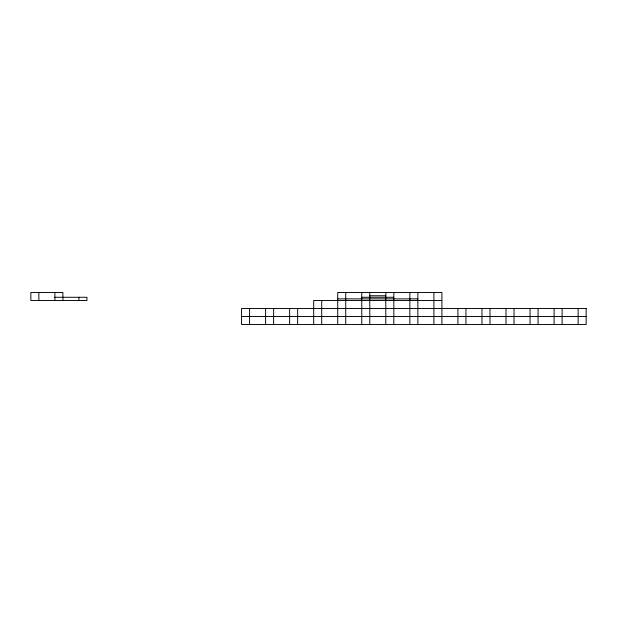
<?xml version="1.0" encoding="UTF-8"?>
<svg xmlns="http://www.w3.org/2000/svg" width="617" height="617" viewBox="0 0 617 617"><rect width="100%" height="100%" fill="white"/><g stroke="black" fill="none" stroke-linecap="round" stroke-linejoin="round"><path stroke-width="0.93" d="M369.776 295.759L385.802 295.759M54.89 297.278L86.943 297.278L86.943 300.487L30.85 300.487L30.85 292.473L62.903 292.473L62.903 300.487M361.763 297.278L393.816 297.278M337.723 298.883L417.863 298.883M441.903 300.487L313.683 300.487L313.683 324.527M241.555 316.513L586.15 316.513M578.137 308.5L578.137 324.527M562.11 308.5L562.11 324.527M554.097 308.5L554.097 324.527M538.07 308.5L538.07 324.527M530.057 308.5L530.057 324.527M514.023 308.5L514.023 324.527M506.009 308.5L506.009 324.527M489.983 308.5L489.983 324.527M481.97 308.5L481.97 324.527M465.943 308.5L465.943 324.527M457.93 308.5L457.93 324.527M441.903 324.527L441.903 292.473L337.723 292.473L337.723 324.527M433.89 292.473L433.89 324.527M417.863 292.473L417.863 324.527M409.85 292.473L409.85 298.705M409.85 298.883L409.85 324.527M393.816 292.473L393.816 324.527M385.802 292.473L385.802 324.527M369.776 292.473L369.776 324.527M361.763 292.473L361.763 324.527M345.736 292.473L345.736 298.705M345.736 298.883L345.736 324.527M321.696 300.487L321.696 324.527M297.656 308.5L297.656 324.527M289.643 308.5L289.643 324.527M273.616 308.5L273.616 324.527M265.595 308.5L265.595 324.527M249.569 308.5L249.569 324.527M78.93 297.278L78.93 300.487M54.89 292.473L54.89 300.487M38.863 292.473L38.863 300.487M586.15 308.5L241.555 308.5L241.555 324.527L586.15 324.527L586.15 308.5"/></g></svg>
